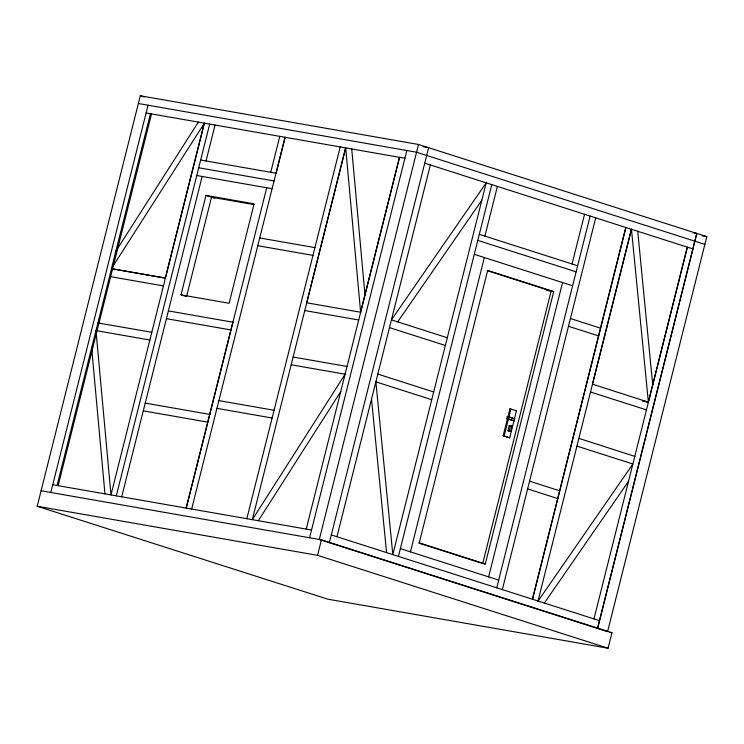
<?xml version="1.0" encoding="UTF-8"?>
<svg xmlns="http://www.w3.org/2000/svg" width="744" height="744" viewBox="0 0 744 744"><rect width="100%" height="100%" fill="white"/><g stroke="black" fill="none" stroke-linecap="round" stroke-linejoin="round"><path stroke-width="1.12" d="M41.087 490.78L321.445 539.846L611.977 632.735L608.081 648.219L327.732 599.153L37.2 506.264L140.309 95.781L418.509 144.476L428.563 147.684M50.797 492.472L148.065 105.22M57.074 485.497L111.516 268.742L165.428 278.182M58.134 485.674L151.516 113.906M204.284 123.151L110.986 494.937L95.985 330.596L149.897 340.036M116.297 495.857L209.678 124.09M121.691 496.797L202.154 176.458M206.042 160.974L215.072 125.038M180.997 294.847L205.976 195.402L254.095 203.828L229.115 303.273L180.997 294.847L186.53 296.623L211.51 197.169L254.029 204.619M232.891 322.208L186.205 508.096L266.715 187.767M270.742 172.292L279.772 136.357M191.645 509.045L285.026 137.277M285.157 137.305L276.136 173.24L200.648 160.025M246.831 518.707L340.213 146.94M345.607 147.879L252.309 519.675L345.132 374.213L291.211 364.774M306.221 529.114L399.519 157.319L360.608 312.21L345.7 147.898L306.705 302.78L360.691 312.248M309.588 537.773L406.856 150.52M418.509 144.476L319.288 539.474L607.578 631.637L706.8 236.638L696.747 233.421L597.525 628.429M37.2 506.264L317.558 555.34L321.445 539.846M329.341 542.692L428.637 147.703L696.821 233.439L597.599 628.438M336.958 536.74L430.339 164.973M398.412 556.391L491.793 184.624M484.893 236.118L497.383 186.409M410.418 551.862L484.344 257.545M506.776 418.584L507.287 416.556L508.422 416.752L514.681 418.751L514.169 420.788L506.776 418.584L514.169 420.788M507.957 416.714L509.938 408.828L516.476 410.772L509.686 437.798L503.149 435.854L507.399 418.965M507.91 418.788L508.422 416.752M503.149 435.854L504.125 436.021L510.914 408.995L509.938 408.828M507.947 430.683L509.24 425.531L510.533 425.754L512.011 426.228L510.719 431.381L507.947 430.683L510.719 431.381M509.24 430.906L510.533 425.754M485.302 563.989L553.731 291.546L487.683 270.425L419.244 542.869L485.302 563.989L482.066 563.422M488.631 576.87L562.557 282.553M572.052 263.981L584.542 214.272M496.75 587.825L590.131 216.067M502.33 589.611L595.712 217.853M532.425 599.246L625.806 227.478M532.499 599.264L625.881 227.497M538.014 601.031L631.396 229.264M593.963 618.906L687.344 247.138L648.359 402.03L642.965 401.081M111.47 268.603L204.368 123.16L165.382 278.042L111.47 268.603L150.455 113.73M258.335 520.726L340.78 391.53M115.822 251.286L198.341 122.109M397.677 321.873L481.861 200.155M538.089 601.05L632.874 464.005L577 446.14M544.338 603.04L628.522 481.321M423.252 146.754L428.637 147.703M138.365 103.518L416.556 152.213L704.856 244.385M146.122 112.967L404.913 158.267M693.306 232.826L696.821 233.439M702.224 235.839L706.8 236.638M198.704 167.772L274.052 180.959M196.76 175.519L272.109 188.706M259.73 237.968L314.926 247.622M546.18 290.225L553.731 291.546M257.787 245.706L312.973 255.369M304.835 310.555L358.748 319.994M109.573 276.489L163.485 285.928M168.377 310.918L232.946 322.217M643.021 401.211L648.405 402.151L592.484 384.174L631.47 229.282L648.359 402.03M166.433 318.664L230.947 329.955M97.901 322.961L151.841 332.289M293.164 357.027L347.076 366.467M515.499 410.604L516.476 410.772M514.681 418.751L507.287 416.556M512.011 426.228L509.24 425.531M218.876 400.616L274.071 410.269M216.932 408.354L272.118 418.016M145.229 403.099L209.734 414.399M143.276 410.846L207.79 422.136M52.74 484.735L311.531 530.026M609.689 632.335L611.977 632.735M424.75 163.187L692.934 248.933M140.309 95.781L144.327 97.064M479.313 234.332L577.642 265.766M477.788 240.386L576.116 271.83M474.281 254.327L572.62 285.77M487.292 270.677L551.146 291.09L482.707 563.534L418.863 543.12M205.976 195.402L214.83 198.239M570.425 318.534L600.594 328.178M568.481 326.281L598.65 335.925M447.302 337.739L391.428 319.883L486.204 182.838L392.823 554.606L375.86 381.839L431.734 399.705M389.484 327.62L445.349 345.486M590.587 392.032L646.462 409.898M112.521 269.068L114.539 269.709M112.474 268.928L114.483 269.57M377.812 374.093L433.678 391.958M578.944 438.402L634.79 456.37M504.125 436.021L509.686 437.798M529.57 481.182L559.739 490.826M527.626 488.929L557.795 498.573M400.356 548.644L498.694 580.087M331.368 534.955L599.552 620.691M317.558 555.34L608.081 648.219M637.72 231.282L652.711 384.713M371.516 399.156L386.582 552.606M351.726 148.958L364.969 294.894M91.633 347.913L104.96 493.886"/></g></svg>
